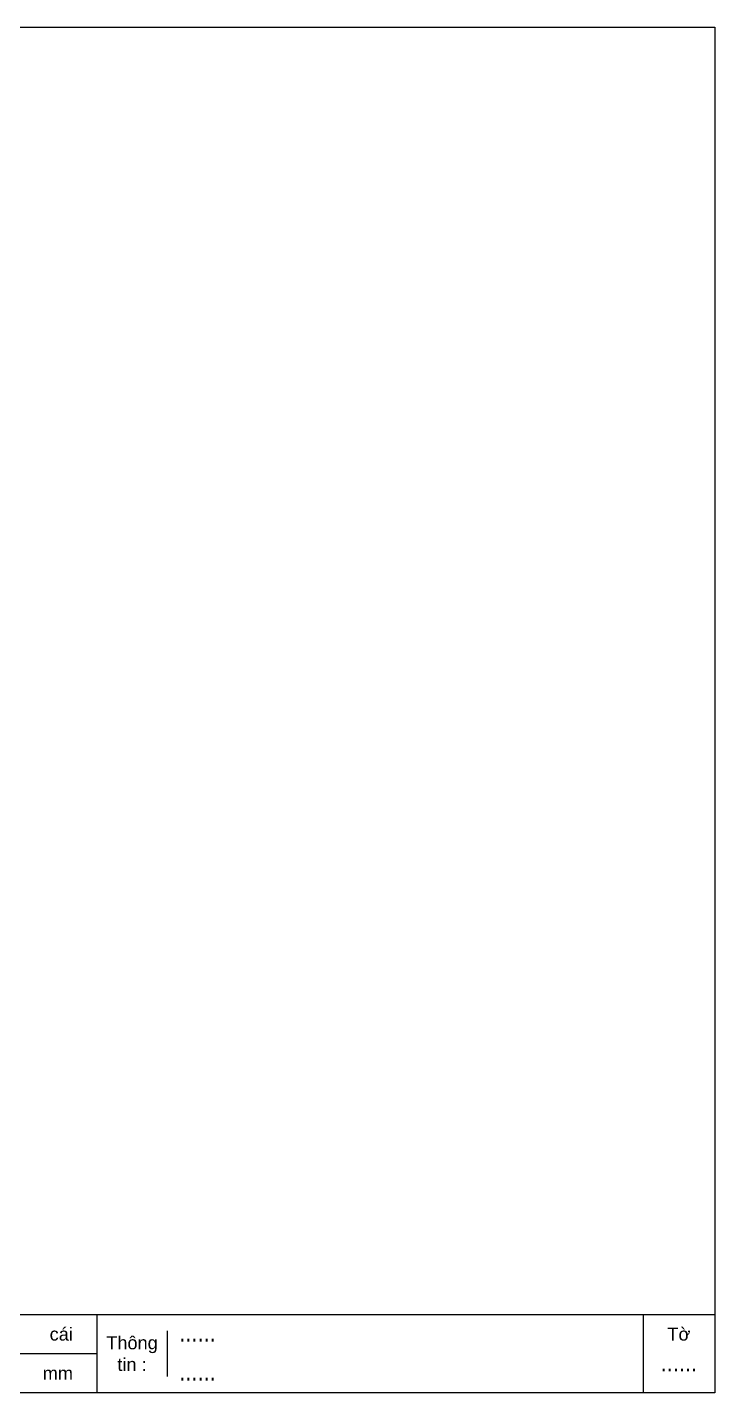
# Model space of a CAD drawing. Header units: millimetres. Extents: x 0 to 4455, y 0 to 3150.
# Drawn here: x 2870 to 4455, y 0 to 3150 of the extents above; entities that cross this region are included whole.
import ezdxf
from ezdxf.enums import TextEntityAlignment as Align

# ---------------------------------------------------------------- set-up
doc = ezdxf.new("R2010")
doc.units = ezdxf.units.MM
doc.styles.add('Arial', font='arial.ttf')
doc.styles.add('Tahoma (Input Text)', font='tahoma.ttf')

# ---------------------------------------------------------------- blocks, each defined once
blk = doc.blocks.new('khungtenAsean2')
at = {"color": 7}
for p, q in [((2970, -1980), (0, -1980)), ((2020, -1980), (2020, -2100)), ((2860, -1980), (2860, -2100)), ((2128.3, -2005), (2128.3, -2075)), ((2020, -2040), (0, -2040))]:
    blk.add_line(p, q, dxfattribs=at)
blk.add_lwpolyline([(0, 0), (2970, 0), (2970, -2100), (0, -2100)], close=True, dxfattribs=at)
at = {"color": 2, "char_height": 20, "style": 'Arial'}
for s, insert, width, attachment_point in [('cái', (1947.6, -2010), 917.634, 4), ('Thông\\Ptin :', (2074.2, -2040), 108.311, 5), ('Tờ', (2915, -2010), 110, 5), ('mm', (1936.9, -2070), 917.634, 4)]:
    blk.add_mtext(s, dxfattribs=dict(at, insert=insert, width=width, attachment_point=attachment_point))
at = {"color": 1, "style": 'Tahoma (Input Text)', "flags": 8}
for tag, p in [('#03', (506.6, -2019.3)), ('#01', (137.1, -2021.3)), ('#05', (1106.6, -2021.3)), ('#07', (1834.7, -2021.3)), ('#09', (2146.7, -2021.3)), ('#02', (98.5, -2081.3)), ('#04', (486.1, -2081.3)), ('#06', (1065.3, -2081.3)), ('#08', (1817.4, -2081.3)), ('#10', (2146.7, -2081.3))]:
    blk.add_attdef(tag, p, '', height=25, dxfattribs=at)
blk.add_attdef('#11', text='', height=25, dxfattribs=at).set_placement((2915, -2067.3), align=Align.CENTER)

msp = doc.modelspace()

# ---------------------------------------------------------------- block references
at = {"color": 7}
ref = msp.add_blockref('khungtenAsean2', (0, 3150), dxfattribs=dict(at, xscale=1.5, yscale=1.5, zscale=1.5))
ref.add_attrib('#11', '......', dxfattribs={"color": 1, "height": 37.5, "style": 'Tahoma (Input Text)'}).set_placement((4372.5, 49), align=Align.CENTER)
ref.add_attrib('#09', '......', (3220.1, 118.1), dxfattribs={"color": 1, "height": 37.5, "style": 'Tahoma (Input Text)'})
ref.add_attrib('#10', '......', (3220.1, 28.1), dxfattribs={"color": 1, "height": 37.5, "style": 'Tahoma (Input Text)'})

doc.saveas('drawing.dxf')
